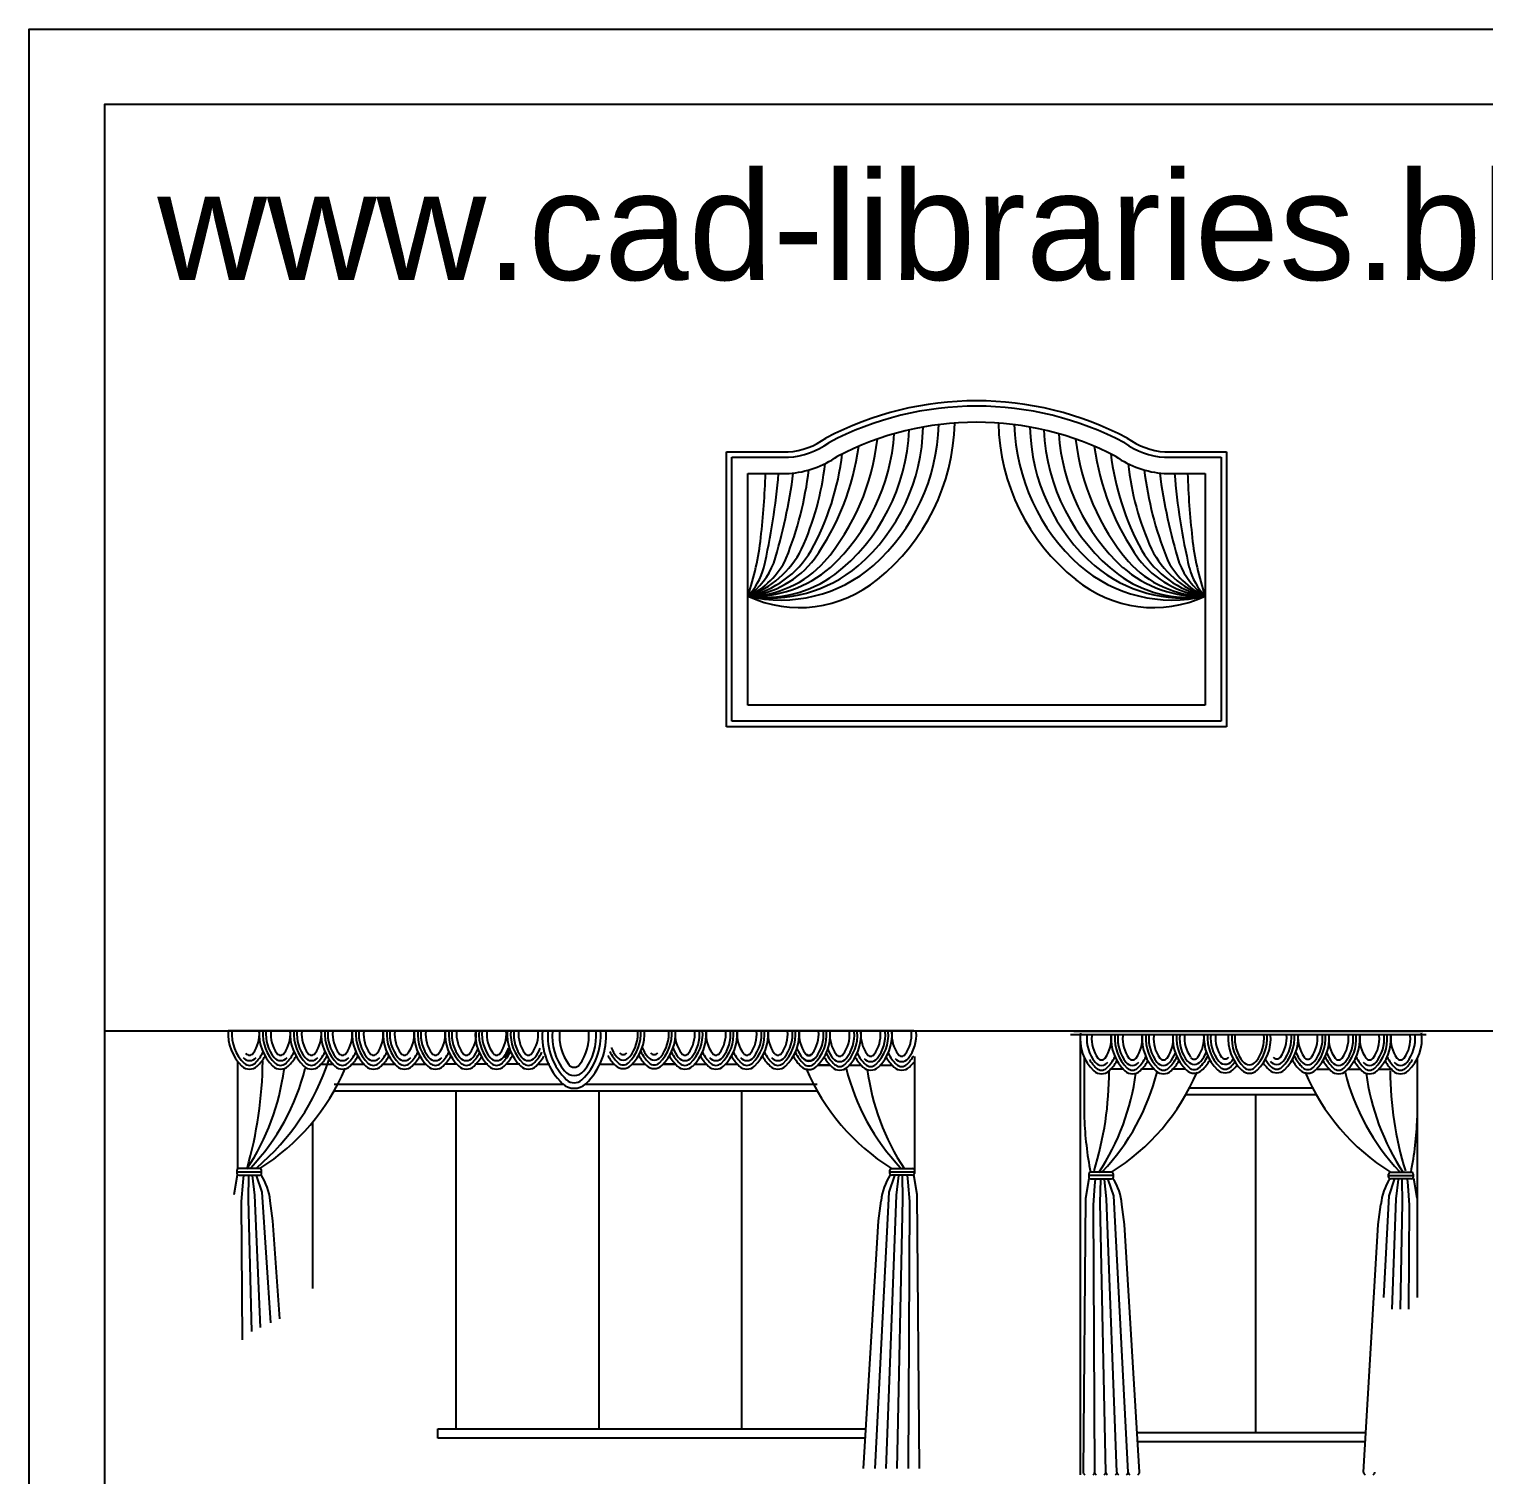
# Model space of a CAD drawing. Header units: inches. Extents: x 3.4 to 45.9, y 7.2 to 32.
# Drawn here: x 3.37 to 9.86, y 25.58 to 32.03 of the extents above; entities that cross this region are included whole.
import ezdxf

# ---------------------------------------------------------------- set-up
doc = ezdxf.new("R2010")
doc.units = ezdxf.units.IN
doc.header["$MEASUREMENT"] = 0
for name, color, linetype in [('02', 2, 'Continuous'), ('4', 4, 'Continuous'), ('kadrbm', 4, 'Continuous')]:
    doc.layers.add(name, color=color, linetype=linetype)
doc.styles.add('bmmm', font='swissel.ttf')

# ---------------------------------------------------------------- blocks, each defined once
blk = doc.blocks.new('kadrbm')
at = {"layer": 'kadrbm', "color": 4}
blk.add_lwpolyline([(0, 0), (0, 24.7972), (21, 24.7972), (21, 0), (0, 0)], close=True, dxfattribs=at)
blk.add_lwpolyline([(20.6631, 0.3257), (20.6631, 24.4603), (0.3369, 24.4603), (0.3369, 0.3257), (20.6631, 0.3257)], dxfattribs=at)
at = {"layer": 'kadrbm', "color": 211, "true_color": 0xf674fb, "style": 'bmmm'}
blk.add_text('www.cad-libraries.blogspot.com', height=0.485134, dxfattribs=at).set_placement((0.5726, 23.6772))

msp = doc.modelspace()

# ---------------------------------------------------------------- linework, layer by layer
at = {"layer": '02'}
for p, q in [((6.4795, 30.1462), (6.7558, 30.1462)), ((6.4795, 28.9194), (6.4795, 30.1462)), ((8.4368, 30.1462), (8.713, 30.1462)), ((8.713, 30.1462), (8.713, 28.9194)), ((6.5035, 30.1222), (6.7566, 30.1222)), ((6.5035, 28.9434), (6.5035, 30.1222)), ((8.4359, 30.1222), (8.689, 30.1222)), ((8.689, 30.1222), (8.689, 28.9434)), ((6.5755, 30.0502), (6.7591, 30.0502)), ((6.5755, 29.0154), (6.5755, 30.0502)), ((8.4335, 30.0502), (8.617, 30.0502)), ((8.617, 30.0502), (8.617, 29.0154)), ((8.617, 29.0154), (6.5755, 29.0154)), ((8.713, 28.9194), (6.4795, 28.9194)), ((8.689, 28.9434), (6.5035, 28.9434)), ((7.3158, 27.5622), (4.2558, 27.5622)), ((9.6033, 27.5444), (8.016, 27.5444)), ((9.5883, 27.5594), (8.031, 27.5594)), ((8.0596, 27.5444), (8.0596, 25.5801)), ((4.2965, 27.4264), (4.2965, 26.9447)), ((4.6691, 27.4122), (4.7235, 27.4122)), ((4.8074, 27.4122), (4.8617, 27.4122)), ((4.9457, 27.4122), (5, 27.4122)), ((5.0839, 27.4122), (5.1383, 27.4122)), ((5.2766, 27.4122), (5.2222, 27.4122)), ((5.415, 27.4122), (5.3571, 27.4122)), ((5.5569, 27.4122), (5.4954, 27.4122)), ((5.6374, 27.4122), (5.6918, 27.4122)), ((5.9096, 27.4122), (5.9792, 27.4122)), ((6.0582, 27.4122), (6.1177, 27.4122)), ((6.1983, 27.4122), (6.2527, 27.4122)), ((6.1992, 27.4148), (6.2536, 27.4148)), ((6.3366, 27.4122), (6.391, 27.4122)), ((6.4749, 27.4122), (6.5293, 27.4122)), ((6.89, 27.4102), (6.9444, 27.4102)), ((7.319, 27.4477), (7.319, 26.9249)), ((8.0774, 27.4425), (8.0774, 27.1715)), ((9.5641, 27.4425), (9.5641, 26.3716)), ((6.8891, 27.4077), (6.9435, 27.4077)), ((7.0274, 27.4077), (7.0818, 27.4077)), ((7.1657, 27.4077), (7.2201, 27.4077)), ((8.2505, 27.3911), (8.1961, 27.3911)), ((8.3888, 27.3911), (8.3344, 27.3911)), ((8.5271, 27.3911), (8.4727, 27.3911)), ((9.1165, 27.3911), (9.1709, 27.3911)), ((9.2548, 27.3911), (9.3092, 27.3911)), ((9.3932, 27.3911), (9.4475, 27.3911)), ((4.7281, 27.3236), (5.751, 27.3236)), ((4.7281, 27.2936), (6.8851, 27.2936)), ((5.2716, 27.2936), (5.2716, 25.7855)), ((5.8492, 27.3236), (6.8851, 27.3236)), ((5.9096, 27.2936), (5.9096, 25.7855)), ((6.5477, 27.2936), (6.5477, 25.7855)), ((8.5474, 27.307), (9.0963, 27.307)), ((8.5311, 27.277), (9.1126, 27.277)), ((8.8411, 27.277), (8.8411, 25.769)), ((4.6335, 26.4115), (4.6335, 27.1556)), ((4.2816, 26.8305), (4.2965, 26.9193)), ((4.2942, 26.9391), (4.2942, 26.9249)), ((4.2942, 26.932), (4.4044, 26.932)), ((4.3963, 26.9471), (4.3023, 26.9471)), ((4.3023, 26.9168), (4.3963, 26.9168)), ((4.3216, 26.8859), (4.3245, 26.9168)), ((4.3459, 26.8104), (4.3479, 26.9151)), ((4.3742, 26.8276), (4.364, 26.9151)), ((4.4062, 26.841), (4.3816, 26.9151)), ((4.4044, 26.9249), (4.4044, 26.9391)), ((7.207, 26.841), (7.2317, 26.9151)), ((7.2088, 26.9249), (7.2088, 26.9391)), ((7.2088, 26.932), (7.319, 26.932)), ((7.2169, 26.9471), (7.3109, 26.9471)), ((7.3109, 26.9168), (7.2169, 26.9168)), ((7.2391, 26.8276), (7.2492, 26.9151)), ((7.2673, 26.8104), (7.2653, 26.9151)), ((7.2916, 26.8859), (7.2887, 26.9168)), ((7.3316, 26.8305), (7.3167, 26.9193)), ((8.0846, 26.814), (8.0995, 26.9027)), ((8.0972, 26.9225), (8.0972, 26.9084)), ((8.2074, 26.9154), (8.0972, 26.9154)), ((8.1993, 26.9306), (8.1053, 26.9306)), ((8.1053, 26.9003), (8.1993, 26.9003)), ((8.1246, 26.8693), (8.1275, 26.9003)), ((8.1489, 26.7938), (8.1509, 26.8986)), ((8.1772, 26.811), (8.167, 26.8986)), ((8.2092, 26.8244), (8.1845, 26.8986)), ((8.2074, 26.9084), (8.2074, 26.9225)), ((9.4363, 26.9084), (9.4363, 26.9225)), ((9.4363, 26.9154), (9.5464, 26.9154)), ((9.4384, 26.8244), (9.4631, 26.8986)), ((9.4443, 26.9306), (9.5384, 26.9306)), ((9.5384, 26.9003), (9.4443, 26.9003)), ((9.4705, 26.811), (9.4807, 26.8986)), ((9.4987, 26.7938), (9.4968, 26.8986)), ((9.5231, 26.8693), (9.5202, 26.9003)), ((9.5464, 26.9225), (9.5464, 26.9084)), ((9.5631, 26.814), (9.5482, 26.9027)), ((4.3152, 26.8003), (4.3216, 26.8859)), ((4.3999, 26.2372), (4.3742, 26.8276)), ((4.4457, 26.2582), (4.4062, 26.841)), ((7.1436, 25.6075), (7.207, 26.841)), ((7.1936, 25.6075), (7.2391, 26.8276)), ((7.298, 26.8003), (7.2916, 26.8859)), ((7.3421, 25.6075), (7.3316, 26.8305)), ((8.1182, 26.7838), (8.1246, 26.8693)), ((9.5295, 26.7838), (9.5231, 26.8693)), ((4.3189, 26.1818), (4.3152, 26.8003)), ((4.3602, 26.219), (4.3459, 26.8104)), ((4.4545, 26.7132), (4.4427, 26.8032)), ((7.1587, 26.7132), (7.1705, 26.8032)), ((7.2425, 25.6075), (7.2673, 26.8104)), ((7.292, 25.6075), (7.298, 26.8003)), ((8.0741, 25.591), (8.0846, 26.814)), ((8.1243, 25.591), (8.1182, 26.7838)), ((8.1737, 25.591), (8.1489, 26.7938)), ((8.2226, 25.591), (8.1772, 26.811)), ((8.2726, 25.591), (8.2092, 26.8244)), ((8.2575, 26.6966), (8.2457, 26.7867)), ((9.3902, 26.6966), (9.4019, 26.7867)), ((9.4152, 26.3716), (9.4384, 26.8244)), ((9.4522, 26.3188), (9.4705, 26.811)), ((9.489, 26.3188), (9.4987, 26.7938)), ((9.5271, 26.3188), (9.5295, 26.7838)), ((4.4858, 26.2766), (4.4545, 26.7132)), ((7.0921, 25.6075), (7.1587, 26.7132)), ((8.3241, 25.591), (8.2575, 26.6966)), ((9.3236, 25.591), (9.3902, 26.6966)), ((5.1909, 25.7431), (5.1909, 25.7855)), ((5.1909, 25.7855), (7.1028, 25.7855)), ((7.1003, 25.7431), (5.1909, 25.7431)), ((8.3134, 25.769), (9.3343, 25.769)), ((9.3317, 25.7265), (8.3159, 25.7265))]:
    msp.add_line(p, q, dxfattribs=at)
for centre, radius, start, end in [((7.5963, 28.9331), 1.4412, 62.17686, 117.82316), ((7.5963, 28.9331), 1.4172, 62.24486, 117.75515), ((7.5963, 28.9331), 1.3452, 62.44592, 117.55409), ((6.5831, 30.2935), 0.9158, 308.53679, 358.82793), ((8.6095, 30.2935), 0.9158, 181.17207, 231.46321), ((6.7318, 30.4714), 0.3261, 274.20806, 306.02134), ((6.1384, 30.3165), 1.0217, 319.74498, 353.64538), ((6.3348, 30.2883), 0.8963, 312.8036, 356.09469), ((6.4396, 30.2761), 0.8561, 307.69121, 357.86729), ((6.5152, 30.2733), 0.8428, 310.98872, 358.89425), ((6.55, 30.2926), 0.878, 311.91693, 358.37851), ((8.6426, 30.2926), 0.878, 181.62149, 228.08307), ((8.6774, 30.2733), 0.8428, 181.10575, 229.01128), ((8.7529, 30.2761), 0.8561, 182.13271, 232.30879), ((8.8577, 30.2883), 0.8963, 183.90531, 227.1964), ((9.0542, 30.3165), 1.0217, 186.35462, 220.25502), ((8.4607, 30.4714), 0.3261, 233.97866, 265.79194), ((6.7318, 30.4714), 0.3501, 274.06119, 305.73368), ((5.9426, 30.3248), 1.1383, 324.8335, 352.25228), ((9.2499, 30.3248), 1.1383, 187.74772, 215.1665), ((8.4607, 30.4714), 0.3501, 234.26632, 265.93881), ((6.7318, 30.4714), 0.4221, 273.69849, 305.01148), ((5.6689, 30.2308), 1.2584, 335.65328, 353.7377), ((5.7976, 30.2852), 1.2086, 331.34101, 352.98236), ((9.3949, 30.2852), 1.2086, 187.01764, 208.65899), ((8.4607, 30.4714), 0.4221, 234.98852, 266.30151), ((9.5237, 30.2308), 1.2584, 186.2623, 204.34672), ((3.12, 30.1618), 3.5358, 353.53011, 358.1926), ((3.8965, 30.2759), 2.8248, 346.75096, 355.41739), ((4.3574, 30.3669), 2.4414, 342.92229, 352.58794), ((5.2749, 30.2573), 1.5843, 338.29428, 353.04876), ((9.9177, 30.2573), 1.5843, 186.95124, 201.70572), ((10.8351, 30.3669), 2.4414, 187.41206, 197.07771), ((11.296, 30.2759), 2.8248, 184.58261, 193.24904), ((12.0725, 30.1618), 3.5358, 181.8074, 186.46989), ((5.4047, 29.8985), 1.2361, 341.30419, 353.72283), ((9.7879, 29.8985), 1.2361, 186.27717, 198.69581), ((6.4343, 29.9058), 0.4275, 289.29412, 333.04286), ((6.481, 29.9319), 0.4399, 282.4146, 329.03694), ((8.7116, 29.9319), 0.4399, 210.96306, 257.5854), ((8.7583, 29.9058), 0.4275, 206.95714, 250.70588), ((6.4309, 29.8201), 0.3492, 294.46372, 334.78041), ((6.5312, 29.9301), 0.4301, 275.9124, 322.6556), ((6.5713, 29.9697), 0.4674, 270.5218, 317.90736), ((6.3825, 29.7725), 0.3321, 305.53656, 338.3352), ((6.7226, 30.1174), 0.6325, 256.55791, 310.88007), ((6.6741, 30.1092), 0.6149, 260.77849, 309.84026), ((6.601, 30.0217), 0.52, 267.19398, 311.24549), ((6.3683, 29.7012), 0.2872, 316.17844, 345.35308), ((8.47, 30.1174), 0.6325, 229.11993, 283.44209), ((8.5185, 30.1092), 0.6149, 230.15974, 279.22151), ((8.5916, 30.0217), 0.52, 228.75451, 272.80602), ((8.6213, 29.9697), 0.4674, 222.09264, 269.4782), ((8.6613, 29.9301), 0.4301, 217.3444, 264.0876), ((8.7616, 29.8201), 0.3492, 205.21959, 245.53628), ((8.8101, 29.7725), 0.3321, 201.6648, 234.46344), ((8.8243, 29.7012), 0.2872, 194.64692, 223.82156), ((6.6524, 30.0211), 0.5245, 261.57632, 306.33068), ((6.8055, 29.996), 0.5447, 245.02904, 309.73407), ((8.3871, 29.996), 0.5447, 230.26593, 294.97096), ((8.5402, 30.0211), 0.5245, 233.66932, 278.42368), ((4.4525, 27.5472), 0.1973, 175.64446, 226.32032), ((4.4525, 27.5472), 0.181, 175.25036, 226.32032), ((4.2487, 27.5472), 0.1459, 323.98135, 5.13101), ((4.5908, 27.5472), 0.1973, 175.64446, 226.32032), ((4.5908, 27.5472), 0.181, 175.25036, 226.32032), ((4.5908, 27.5472), 0.1675, 174.86899, 218.66049), ((4.5908, 27.5472), 0.1459, 174.86899, 216.01865), ((4.387, 27.5472), 0.1459, 323.98135, 5.13101), ((4.7291, 27.5472), 0.1973, 175.64446, 226.32032), ((4.7291, 27.5472), 0.181, 175.25036, 226.32032), ((4.7291, 27.5472), 0.1675, 174.86899, 218.66049), ((4.7291, 27.5472), 0.1459, 174.86899, 216.01865), ((4.5252, 27.5472), 0.1459, 323.98135, 5.13101), ((4.8673, 27.5472), 0.1973, 175.64446, 226.32032), ((4.8673, 27.5472), 0.181, 175.25036, 226.32032), ((4.8673, 27.5472), 0.1675, 174.86899, 218.66049), ((4.8673, 27.5472), 0.1459, 174.86899, 216.01865), ((4.6635, 27.5472), 0.1459, 323.98135, 5.13101), ((5.0056, 27.5472), 0.1973, 175.64446, 226.32032), ((5.0056, 27.5472), 0.181, 175.25036, 226.32032), ((5.0056, 27.5472), 0.1675, 174.86899, 218.66049), ((5.0056, 27.5472), 0.1459, 174.86899, 216.01865), ((4.8018, 27.5472), 0.1459, 323.98135, 5.13101), ((5.1439, 27.5472), 0.1973, 175.64446, 226.32032), ((5.1439, 27.5472), 0.181, 175.25036, 226.32032), ((5.1439, 27.5472), 0.1675, 174.86899, 218.66049), ((5.1439, 27.5472), 0.1459, 174.86899, 216.01865), ((4.9401, 27.5472), 0.1459, 323.98135, 5.13101), ((5.2822, 27.5472), 0.1973, 175.64446, 226.32032), ((5.2822, 27.5472), 0.181, 175.25036, 226.32032), ((5.2822, 27.5472), 0.1675, 174.86899, 218.66049), ((5.2822, 27.5472), 0.1459, 174.86899, 216.01865), ((5.0784, 27.5472), 0.1459, 323.98135, 5.13101), ((5.4205, 27.5472), 0.1973, 175.64446, 226.32032), ((5.4205, 27.5472), 0.181, 175.25036, 226.32032), ((5.4205, 27.5472), 0.1675, 174.86899, 218.66049), ((5.4205, 27.5472), 0.1459, 174.86899, 216.01865), ((5.2167, 27.5472), 0.1459, 323.98135, 5.13101), ((5.5554, 27.5472), 0.1973, 175.64446, 226.32032), ((5.5554, 27.5472), 0.181, 175.25036, 226.32032), ((5.5554, 27.5472), 0.1675, 174.86899, 218.66049), ((5.5554, 27.5472), 0.1459, 174.86899, 216.01865), ((5.3515, 27.5472), 0.1459, 323.98135, 5.13101), ((5.6973, 27.5472), 0.1973, 175.64446, 226.32032), ((5.6973, 27.5472), 0.181, 175.25036, 226.32032), ((5.6973, 27.5472), 0.1675, 174.86899, 218.66049), ((5.6973, 27.5472), 0.1459, 174.86899, 216.01865), ((5.4935, 27.5472), 0.1459, 323.98135, 5.13101), ((5.9529, 27.5398), 0.2959, 175.64446, 226.32032), ((5.9529, 27.5398), 0.2714, 175.25036, 226.32032), ((5.9529, 27.5398), 0.2513, 174.86899, 218.66049), ((5.9529, 27.5398), 0.2189, 174.86899, 216.01865), ((5.6472, 27.5398), 0.2189, 323.98135, 5.13101), ((5.6472, 27.5398), 0.2714, 313.67968, 4.74964), ((5.6472, 27.5398), 0.2513, 321.33951, 5.13101), ((5.6472, 27.5398), 0.2959, 313.67968, 4.35554), ((5.9168, 27.5498), 0.181, 313.67968, 4.74964), ((5.9168, 27.5498), 0.1675, 321.33951, 5.13101), ((5.9168, 27.5498), 0.1973, 313.67968, 4.35554), ((6.0553, 27.5498), 0.181, 313.67968, 4.74964), ((6.0553, 27.5498), 0.1675, 321.33951, 5.13101), ((6.0553, 27.5498), 0.1973, 313.67968, 4.35554), ((6.3965, 27.5472), 0.1459, 174.86899, 216.01865), ((6.1927, 27.5472), 0.1459, 323.98135, 5.13101), ((6.1927, 27.5472), 0.181, 313.67968, 4.74964), ((6.1927, 27.5472), 0.1675, 321.33951, 5.13101), ((6.1927, 27.5472), 0.1973, 313.67968, 4.35554), ((6.5348, 27.5472), 0.1459, 174.86899, 216.01865), ((6.331, 27.5472), 0.1459, 323.98135, 5.13101), ((6.331, 27.5472), 0.181, 313.67968, 4.74964), ((6.331, 27.5472), 0.1675, 321.33951, 5.13101), ((6.331, 27.5472), 0.1973, 313.67968, 4.35554), ((6.6732, 27.5472), 0.1459, 174.86899, 216.01865), ((6.4693, 27.5472), 0.1459, 323.98135, 5.13101), ((6.4693, 27.5472), 0.181, 313.67968, 4.74964), ((6.4693, 27.5472), 0.1675, 321.33951, 5.13101), ((6.4693, 27.5472), 0.1973, 313.67968, 4.35554), ((6.8114, 27.5472), 0.1459, 174.86899, 216.01865), ((6.6076, 27.5472), 0.1459, 323.98135, 5.13101), ((6.6076, 27.5472), 0.181, 313.67968, 4.74964), ((6.6076, 27.5472), 0.1675, 321.33951, 5.13101), ((6.6076, 27.5472), 0.1973, 313.67968, 4.35554), ((6.9497, 27.5472), 0.1459, 174.86899, 216.01865), ((6.7459, 27.5472), 0.1459, 323.98135, 5.13101), ((6.7461, 27.5453), 0.181, 313.67968, 4.74964), ((6.7461, 27.5453), 0.1675, 321.33951, 5.13101), ((6.7461, 27.5453), 0.1973, 313.67968, 4.35554), ((7.0873, 27.5427), 0.1459, 174.86899, 216.01865), ((6.8835, 27.5427), 0.1459, 323.98135, 5.13101), ((6.8835, 27.5427), 0.181, 313.67968, 4.74964), ((6.8835, 27.5427), 0.1675, 321.33951, 5.13101), ((6.8835, 27.5427), 0.1973, 313.67968, 4.35554), ((7.2257, 27.5427), 0.1459, 174.86899, 216.01865), ((7.0218, 27.5427), 0.1459, 323.98135, 5.13101), ((7.0218, 27.5427), 0.181, 313.67968, 4.74964), ((7.0218, 27.5427), 0.1675, 321.33951, 5.13101), ((7.0218, 27.5427), 0.1973, 313.67968, 4.35554), ((7.364, 27.5427), 0.1459, 174.86899, 216.01865), ((7.1602, 27.5427), 0.1459, 323.98135, 5.13101), ((7.1602, 27.5427), 0.1675, 321.33951, 5.13101), ((8.2561, 27.5261), 0.1973, 172.61173, 226.32032), ((8.2561, 27.5261), 0.1675, 174.86899, 218.66049), ((8.3944, 27.5261), 0.1973, 175.64446, 226.32032), ((8.3944, 27.5261), 0.181, 175.25036, 226.32032), ((8.3944, 27.5261), 0.1675, 174.86899, 218.66049), ((8.5327, 27.5261), 0.1973, 175.64446, 226.32032), ((8.5327, 27.5261), 0.181, 175.25036, 226.32032), ((8.5327, 27.5261), 0.1675, 174.86899, 218.66049), ((8.6701, 27.5287), 0.1973, 175.64446, 226.32032), ((8.6701, 27.5287), 0.181, 175.25036, 226.32032), ((8.6701, 27.5287), 0.1675, 174.86899, 218.66049), ((8.6703, 27.5306), 0.1459, 174.86899, 216.01865), ((8.4665, 27.5306), 0.1459, 323.98135, 5.13101), ((8.8086, 27.5306), 0.1973, 175.64446, 226.32032), ((8.8086, 27.5306), 0.181, 175.25036, 226.32032), ((8.8086, 27.5306), 0.1675, 174.86899, 218.66049), ((8.8086, 27.5306), 0.1459, 174.86899, 216.01865), ((8.9166, 27.5287), 0.1973, 175.0815, 226.32032), ((8.9166, 27.5287), 0.181, 174.63619, 226.32032), ((8.9166, 27.5287), 0.1675, 174.2052, 218.66049), ((8.7128, 27.5287), 0.181, 313.67968, 4.74964), ((8.7128, 27.5287), 0.1675, 321.33951, 5.7948), ((8.7128, 27.5287), 0.1973, 313.67968, 4.35554), ((8.8351, 27.5306), 0.1459, 323.98135, 5.13101), ((8.8351, 27.5306), 0.181, 313.67968, 4.74964), ((8.8351, 27.5306), 0.1675, 321.33951, 5.13101), ((8.8351, 27.5306), 0.1973, 313.67968, 4.35554), ((9.1772, 27.5306), 0.1459, 174.86899, 216.01865), ((8.9733, 27.5306), 0.1459, 323.98135, 5.13101), ((8.9736, 27.5287), 0.181, 313.67968, 4.74964), ((8.9736, 27.5287), 0.1675, 321.33951, 5.13101), ((8.9736, 27.5287), 0.1973, 313.67968, 4.35554), ((9.111, 27.5261), 0.181, 313.67968, 4.74964), ((9.111, 27.5261), 0.1675, 321.33951, 5.13101), ((9.111, 27.5261), 0.1973, 313.67968, 4.35554), ((9.2493, 27.5261), 0.181, 313.67968, 4.74964), ((9.2493, 27.5261), 0.1675, 321.33951, 5.13101), ((9.2493, 27.5261), 0.1973, 313.67968, 4.35554), ((9.3876, 27.5261), 0.1675, 321.33951, 5.13101), ((9.3876, 27.5261), 0.1973, 313.67968, 7.38827), ((5.2167, 27.5472), 0.1675, 321.33951, 337.86806), ((5.3515, 27.5472), 0.1675, 321.33951, 337.86806), ((5.3586, 27.5472), 0.1675, 321.33951, 337.86806), ((5.4935, 27.5472), 0.1675, 321.33951, 337.86806), ((6.1206, 27.5498), 0.1675, 202.13194, 218.66049), ((6.2591, 27.5498), 0.1675, 202.13194, 218.66049), ((6.3965, 27.5472), 0.1675, 202.13194, 218.66049), ((6.9499, 27.5453), 0.1675, 202.13194, 218.66049), ((7.0873, 27.5427), 0.1675, 202.13194, 218.66049), ((8.2561, 27.5261), 0.1459, 174.86899, 216.01865), ((8.0522, 27.5261), 0.1459, 323.98135, 5.13101), ((8.3944, 27.5261), 0.1459, 174.86899, 216.01865), ((8.1906, 27.5261), 0.1459, 323.98135, 5.13101), ((8.5327, 27.5261), 0.1459, 174.86899, 216.01865), ((8.3289, 27.5261), 0.1459, 323.98135, 5.13101), ((9.3148, 27.5261), 0.1459, 174.86899, 216.01865), ((9.111, 27.5261), 0.1459, 323.98135, 5.13101), ((9.4531, 27.5261), 0.1459, 174.86899, 216.01865), ((9.2493, 27.5261), 0.1459, 323.98135, 5.13101), ((9.5914, 27.5261), 0.1459, 174.86899, 216.01865), ((9.3876, 27.5261), 0.1459, 323.98135, 5.13101), ((4.3506, 27.4657), 0.037, 218.66049, 321.33951), ((4.3506, 27.4405), 0.0334, 226.32032, 313.67968), ((4.3506, 27.4731), 0.0199, 216.01865, 323.98135), ((2.568, 27.4497), 1.8418, 344.16474, 359.26122), ((4.2487, 27.5472), 0.181, 313.67968, 333.55967), ((3.7073, 27.7496), 1.0463, 310.22001, 342.26088), ((4.2487, 27.5472), 0.1973, 313.67968, 330.11522), ((4.4889, 27.4657), 0.037, 218.66049, 321.33951), ((4.4889, 27.4405), 0.0334, 226.32032, 313.67968), ((4.4889, 27.4731), 0.0199, 216.01865, 323.98135), ((4.387, 27.5472), 0.181, 313.67968, 333.55967), ((4.387, 27.5472), 0.1973, 313.67968, 330.11522), ((4.6271, 27.4657), 0.037, 218.66049, 321.33951), ((4.6271, 27.4405), 0.0334, 226.32032, 313.67968), ((4.6271, 27.4731), 0.0199, 216.01865, 323.98135), ((4.5252, 27.5472), 0.181, 313.67968, 333.55967), ((4.5252, 27.5472), 0.1973, 313.67968, 330.11522), ((4.7654, 27.4657), 0.037, 218.66049, 321.33951), ((4.7654, 27.4405), 0.0334, 226.32032, 313.67968), ((4.7654, 27.4731), 0.0199, 216.01865, 323.98135), ((4.6635, 27.5472), 0.181, 313.67968, 333.55967), ((4.6635, 27.5472), 0.1973, 313.67968, 330.11522), ((4.9037, 27.4657), 0.037, 218.66049, 321.33951), ((4.9037, 27.4405), 0.0334, 226.32032, 313.67968), ((4.9037, 27.4731), 0.0199, 216.01865, 323.98135), ((4.8018, 27.5472), 0.181, 313.67968, 333.55967), ((4.8018, 27.5472), 0.1973, 313.67968, 330.11522), ((5.042, 27.4657), 0.037, 218.66049, 321.33951), ((5.042, 27.4405), 0.0334, 226.32032, 313.67968), ((5.042, 27.4731), 0.0199, 216.01865, 323.98135), ((4.9401, 27.5472), 0.181, 313.67968, 333.55967), ((4.9401, 27.5472), 0.1973, 313.67968, 330.11522), ((5.1803, 27.4657), 0.037, 218.66049, 321.33951), ((5.1803, 27.4405), 0.0334, 226.32032, 313.67968), ((5.1803, 27.4731), 0.0199, 216.01865, 323.98135), ((5.0784, 27.5472), 0.181, 313.67968, 333.55967), ((5.0784, 27.5472), 0.1973, 313.67968, 330.11522), ((5.3186, 27.4657), 0.037, 218.66049, 321.33951), ((5.3186, 27.4405), 0.0334, 226.32032, 313.67968), ((5.3186, 27.4731), 0.0199, 216.01865, 323.98135), ((5.2167, 27.5472), 0.181, 313.67968, 333.55967), ((5.2167, 27.5472), 0.1973, 313.67968, 330.11522), ((5.4535, 27.4657), 0.037, 218.66049, 321.33951), ((5.4535, 27.4405), 0.0334, 226.32032, 313.67968), ((5.4535, 27.4731), 0.0199, 216.01865, 323.98135), ((5.3515, 27.5472), 0.181, 313.67968, 333.55967), ((5.3515, 27.5472), 0.1973, 313.67968, 330.11522), ((5.5954, 27.4657), 0.037, 218.66049, 321.33951), ((5.5954, 27.4405), 0.0334, 226.32032, 313.67968), ((5.5954, 27.4731), 0.0199, 216.01865, 323.98135), ((5.4935, 27.5472), 0.181, 313.67968, 333.55967), ((5.4935, 27.5472), 0.1973, 313.67968, 330.11522), ((5.8001, 27.4287), 0.0299, 216.01865, 323.98135), ((6.1206, 27.5498), 0.1973, 209.88478, 226.32032), ((6.1206, 27.5498), 0.181, 206.44033, 226.32032), ((6.0187, 27.4682), 0.037, 218.66049, 321.33951), ((6.0187, 27.443), 0.0334, 226.32032, 313.67968), ((6.0187, 27.4757), 0.0199, 216.01865, 323.98135), ((6.2591, 27.5498), 0.1973, 209.88478, 226.32032), ((6.2591, 27.5498), 0.181, 206.44033, 226.32032), ((6.1572, 27.4682), 0.037, 218.66049, 321.33951), ((6.1572, 27.443), 0.0334, 226.32032, 313.67968), ((6.1572, 27.4757), 0.0199, 216.01865, 323.98135), ((6.3965, 27.5472), 0.1973, 209.88478, 226.32032), ((6.3965, 27.5472), 0.181, 206.44033, 226.32032), ((6.2946, 27.4657), 0.037, 218.66049, 321.33951), ((6.2946, 27.4405), 0.0334, 226.32032, 313.67968), ((6.2946, 27.4731), 0.0199, 216.01865, 323.98135), ((6.5348, 27.5472), 0.1973, 209.88478, 226.32032), ((6.5348, 27.5472), 0.181, 206.44033, 226.32032), ((6.4329, 27.4657), 0.037, 218.66049, 321.33951), ((6.4329, 27.4405), 0.0334, 226.32032, 313.67968), ((6.4329, 27.4731), 0.0199, 216.01865, 323.98135), ((6.6732, 27.5472), 0.1973, 209.88478, 226.32032), ((6.6732, 27.5472), 0.181, 206.44033, 226.32032), ((6.5712, 27.4657), 0.037, 218.66049, 321.33951), ((6.5712, 27.4405), 0.0334, 226.32032, 313.67968), ((6.5712, 27.4731), 0.0199, 216.01865, 323.98135), ((6.8114, 27.5472), 0.1973, 209.88478, 226.32032), ((6.8114, 27.5472), 0.181, 206.44033, 226.32032), ((6.7095, 27.4657), 0.037, 218.66049, 321.33951), ((6.7095, 27.4405), 0.0334, 226.32032, 313.67968), ((6.7095, 27.4731), 0.0199, 216.01865, 323.98135), ((6.9499, 27.5453), 0.1973, 209.88478, 226.32032), ((6.9499, 27.5453), 0.181, 206.44033, 226.32032), ((6.8478, 27.4657), 0.037, 218.66049, 321.33951), ((6.848, 27.4637), 0.037, 218.66049, 321.33951), ((6.848, 27.4385), 0.0334, 226.32032, 313.67968), ((6.8478, 27.4731), 0.0199, 216.01865, 323.98135), ((6.848, 27.4712), 0.0199, 216.01865, 323.98135), ((7.0873, 27.5427), 0.1973, 209.88478, 226.32032), ((7.0873, 27.5427), 0.181, 206.44033, 226.32032), ((6.9854, 27.4612), 0.037, 218.66049, 321.33951), ((6.9854, 27.436), 0.0334, 226.32032, 313.67968), ((6.9854, 27.4686), 0.0199, 216.01865, 323.98135), ((7.2257, 27.5427), 0.1973, 209.88478, 226.32032), ((7.2257, 27.5427), 0.181, 206.44033, 226.32032), ((7.1237, 27.4612), 0.037, 218.66049, 321.33951), ((7.1237, 27.436), 0.0334, 226.32032, 313.67968), ((7.1237, 27.4686), 0.0199, 216.01865, 323.98135), ((7.364, 27.5427), 0.1973, 209.88478, 226.32032), ((7.364, 27.5427), 0.181, 206.44033, 226.32032), ((7.2621, 27.4612), 0.037, 218.66049, 321.33951), ((7.2621, 27.436), 0.0334, 226.32032, 313.67968), ((7.2621, 27.4686), 0.0199, 216.01865, 323.98135), ((7.1602, 27.5427), 0.181, 313.67968, 329.31087), ((7.1602, 27.5427), 0.1973, 313.67968, 322.06779), ((8.2561, 27.5261), 0.181, 210.68913, 226.32032), ((8.1542, 27.4446), 0.037, 218.66049, 321.33951), ((8.1542, 27.452), 0.0199, 216.01865, 323.98135), ((8.0522, 27.5261), 0.181, 313.67968, 333.55967), ((8.0522, 27.5261), 0.1973, 313.67968, 330.11522), ((8.2925, 27.4446), 0.037, 218.66049, 321.33951), ((8.2925, 27.452), 0.0199, 216.01865, 323.98135), ((8.1906, 27.5261), 0.181, 313.67968, 333.55967), ((8.1906, 27.5261), 0.1973, 313.67968, 330.11522), ((8.4308, 27.4446), 0.037, 218.66049, 321.33951), ((8.4308, 27.452), 0.0199, 216.01865, 323.98135), ((8.3289, 27.5261), 0.181, 313.67968, 333.55967), ((8.3289, 27.5261), 0.1675, 321.33951, 337.86806), ((8.3289, 27.5261), 0.1973, 313.67968, 330.11522), ((8.5684, 27.4491), 0.037, 218.66049, 321.33951), ((8.5682, 27.4546), 0.0199, 216.01865, 323.98135), ((8.4663, 27.5287), 0.181, 313.67968, 333.55967), ((8.4663, 27.5287), 0.1675, 321.33951, 337.86806), ((8.4663, 27.5287), 0.1973, 313.67968, 330.11522), ((8.7067, 27.4491), 0.037, 218.66049, 341.35837), ((8.7067, 27.4565), 0.0199, 216.01865, 323.98135), ((8.6048, 27.5306), 0.181, 313.67968, 323.43556), ((8.8147, 27.4472), 0.037, 218.66049, 321.33951), ((9.0389, 27.5306), 0.1973, 214.61156, 226.32032), ((9.0389, 27.5306), 0.181, 212.278, 226.32032), ((8.937, 27.4491), 0.037, 218.66049, 321.33951), ((8.937, 27.4565), 0.0199, 216.01865, 323.98135), ((9.1774, 27.5287), 0.1973, 209.88478, 226.32032), ((9.1774, 27.5287), 0.181, 206.44033, 226.32032), ((9.1774, 27.5287), 0.1675, 202.13194, 218.66049), ((9.0755, 27.4472), 0.037, 218.66049, 321.33951), ((9.0755, 27.4546), 0.0199, 216.01865, 323.98135), ((9.3148, 27.5261), 0.1973, 209.88478, 226.32032), ((9.3148, 27.5261), 0.181, 206.44033, 226.32032), ((9.3148, 27.5261), 0.1675, 202.13194, 218.66049), ((9.2129, 27.4446), 0.037, 218.66049, 321.33951), ((9.2129, 27.452), 0.0199, 216.01865, 323.98135), ((9.4531, 27.5261), 0.1973, 209.88478, 226.32032), ((9.4531, 27.5261), 0.181, 206.44033, 226.32032), ((9.3512, 27.4446), 0.037, 218.66049, 321.33951), ((9.3512, 27.452), 0.0199, 216.01865, 323.98135), ((9.5914, 27.5261), 0.1973, 209.88478, 226.32032), ((9.5914, 27.5261), 0.181, 206.44033, 226.32032), ((9.4895, 27.4446), 0.037, 218.66049, 321.33951), ((9.4895, 27.452), 0.0199, 216.01865, 323.98135), ((9.3876, 27.5261), 0.181, 313.67968, 329.31087), ((4.3506, 27.4405), 0.0497, 226.32032, 313.67968), ((3.4752, 27.5204), 1.0375, 326.37337, 352.75477), ((3.6305, 27.6368), 0.9986, 316.60575, 345.95255), ((3.8793, 27.7744), 0.9756, 302.00526, 337.05338), ((4.4889, 27.4405), 0.0497, 226.32032, 313.67968), ((4.6271, 27.4405), 0.0497, 226.32032, 313.67968), ((4.7654, 27.4405), 0.0497, 226.32032, 313.67968), ((4.9037, 27.4405), 0.0497, 226.32032, 313.67968), ((5.042, 27.4405), 0.0497, 226.32032, 313.67968), ((5.1803, 27.4405), 0.0497, 226.32032, 313.67968), ((5.3186, 27.4405), 0.0497, 226.32032, 313.67968), ((5.4535, 27.4405), 0.0497, 226.32032, 313.67968), ((5.5954, 27.4405), 0.0497, 226.32032, 313.67968), ((5.8001, 27.4175), 0.0556, 218.66049, 321.33951), ((6.0187, 27.443), 0.0497, 226.32032, 313.67968), ((6.1572, 27.443), 0.0497, 226.32032, 313.67968), ((6.2946, 27.4405), 0.0497, 226.32032, 313.67968), ((6.4329, 27.4405), 0.0497, 226.32032, 313.67968), ((6.5712, 27.4405), 0.0497, 226.32032, 313.67968), ((6.7095, 27.4405), 0.0497, 226.32032, 313.67968), ((6.848, 27.4385), 0.0497, 226.32032, 313.67968), ((7.7339, 27.7744), 0.9756, 202.94662, 237.99474), ((6.9854, 27.436), 0.0497, 226.32032, 313.67968), ((7.9828, 27.6368), 0.9986, 194.04745, 223.39425), ((7.1237, 27.436), 0.0497, 226.32032, 313.67968), ((8.138, 27.5204), 1.0375, 187.24523, 213.62663), ((7.2621, 27.436), 0.0497, 226.32032, 313.67968), ((8.1542, 27.4194), 0.0497, 226.32032, 313.67968), ((6.6597, 27.3852), 1.5288, 342.92148, 359.93543), ((8.1542, 27.4194), 0.0334, 226.32032, 313.67968), ((7.2782, 27.5038), 1.0375, 326.37337, 352.75477), ((7.4335, 27.6202), 0.9986, 316.60575, 345.95255), ((7.6823, 27.7579), 0.9756, 302.00526, 337.05338), ((8.2925, 27.4194), 0.0497, 226.32032, 313.67968), ((8.2925, 27.4194), 0.0334, 226.32032, 313.67968), ((8.4308, 27.4194), 0.0497, 226.32032, 313.67968), ((8.4308, 27.4194), 0.0334, 226.32032, 313.67968), ((8.5682, 27.422), 0.0497, 226.32032, 313.67968), ((8.5682, 27.422), 0.0334, 226.32032, 313.67968), ((8.7067, 27.4239), 0.0497, 226.32032, 313.67968), ((8.7067, 27.4239), 0.0334, 226.32032, 313.67968), ((8.6048, 27.5306), 0.1973, 313.67968, 321.85586), ((8.8147, 27.422), 0.0497, 226.32032, 313.67968), ((8.8147, 27.422), 0.0334, 226.32032, 313.67968), ((8.937, 27.4239), 0.0497, 226.32032, 313.67968), ((8.937, 27.4239), 0.0334, 226.32032, 313.67968), ((9.0755, 27.422), 0.0497, 226.32032, 313.67968), ((9.0755, 27.422), 0.0334, 226.32032, 313.67968), ((9.9614, 27.7579), 0.9756, 202.94662, 237.99474), ((9.2129, 27.4194), 0.0497, 226.32032, 313.67968), ((9.2129, 27.4194), 0.0334, 226.32032, 313.67968), ((10.2102, 27.6202), 0.9986, 194.04745, 223.39425), ((9.3512, 27.4194), 0.0497, 226.32032, 313.67968), ((9.3512, 27.4194), 0.0334, 226.32032, 313.67968), ((10.3654, 27.5038), 1.0375, 187.24523, 213.62663), ((10.9723, 27.3852), 1.5288, 180.06457, 197.07852), ((9.4895, 27.4194), 0.0497, 226.32032, 313.67968), ((9.4895, 27.4194), 0.0334, 226.32032, 313.67968), ((5.8001, 27.3797), 0.0746, 226.32032, 313.67968), ((5.8001, 27.3797), 0.0501, 226.32032, 313.67968), ((9.5925, 27.225), 1.516, 182.02015, 191.19786), ((8.049, 27.225), 1.516, 348.80214, 357.97985), ((4.3023, 26.9391), 0.00808, 90, 180), ((4.3023, 26.9249), 0.00808, 180, 270), ((4.3963, 26.9391), 0.00808, 0, 90), ((4.3963, 26.9249), 0.00808, 270, 0), ((4.1982, 26.7813), 0.2455, 5.11679, 33.9023), ((7.415, 26.7813), 0.2455, 146.0977, 174.88321), ((7.2169, 26.9391), 0.00808, 90, 180), ((7.2169, 26.9249), 0.00808, 180, 270), ((7.3109, 26.9391), 0.00808, 0, 90), ((7.3109, 26.9249), 0.00808, 270, 0), ((8.1053, 26.9225), 0.00808, 90, 180), ((8.1053, 26.9084), 0.00808, 180, 270), ((8.1993, 26.9225), 0.00808, 0, 90), ((8.1993, 26.9084), 0.00808, 270, 0), ((8.0012, 26.7648), 0.2455, 5.11679, 33.9023), ((9.6464, 26.7648), 0.2455, 146.0977, 174.88321), ((9.4443, 26.9225), 0.00808, 90, 180), ((9.4443, 26.9084), 0.00808, 180, 270), ((9.5384, 26.9225), 0.00808, 0, 90), ((9.5384, 26.9084), 0.00808, 270, 0), ((8.0836, 25.591), 0.0109, 171.78428, 212.76152), ((8.1336, 25.591), 0.0109, 171.78428, 212.76152), ((8.0907, 25.5955), 0.0194, 212.76151, 237.23131), ((8.1062, 25.5955), 0.0194, 302.76869, 327.23849), ((8.1133, 25.591), 0.0109, 327.23849, 0), ((8.1407, 25.5955), 0.0194, 212.76151, 237.23131), ((8.1561, 25.5955), 0.0194, 302.76869, 327.23849), ((8.1632, 25.591), 0.0109, 327.23849, 0), ((8.1836, 25.591), 0.0109, 180, 212.76151), ((8.1907, 25.5955), 0.0194, 212.76151, 237.23131), ((8.2061, 25.5955), 0.0194, 302.76869, 327.23849), ((8.2132, 25.591), 0.0109, 327.23849, 0), ((8.2336, 25.591), 0.0109, 180, 212.76151), ((8.2406, 25.5955), 0.0194, 212.76151, 237.23131), ((8.2561, 25.5955), 0.0194, 302.76869, 327.23849), ((8.2632, 25.591), 0.0109, 327.23849, 0), ((8.2835, 25.591), 0.0109, 180, 212.76151), ((8.2906, 25.5955), 0.0194, 212.76151, 237.23131), ((8.3061, 25.5955), 0.0194, 302.76869, 327.23849), ((8.3132, 25.591), 0.0109, 327.23849, 0), ((9.3345, 25.591), 0.0109, 180, 212.76151), ((9.3416, 25.5955), 0.0194, 212.76151, 237.23131), ((9.3571, 25.5955), 0.0194, 302.76869, 327.23849), ((9.3641, 25.591), 0.0109, 327.23849, 0)]:
    msp.add_arc(centre, radius, start, end, dxfattribs=at)
at = {"layer": '4'}
msp.add_line((3.7032, 27.5622), (24.0294, 27.5622), dxfattribs=at)

# ---------------------------------------------------------------- block references
at = {"layer": 'kadrbm'}
msp.add_blockref('kadrbm', (3.3663, 7.2365), dxfattribs=at)

doc.saveas('drawing.dxf')
